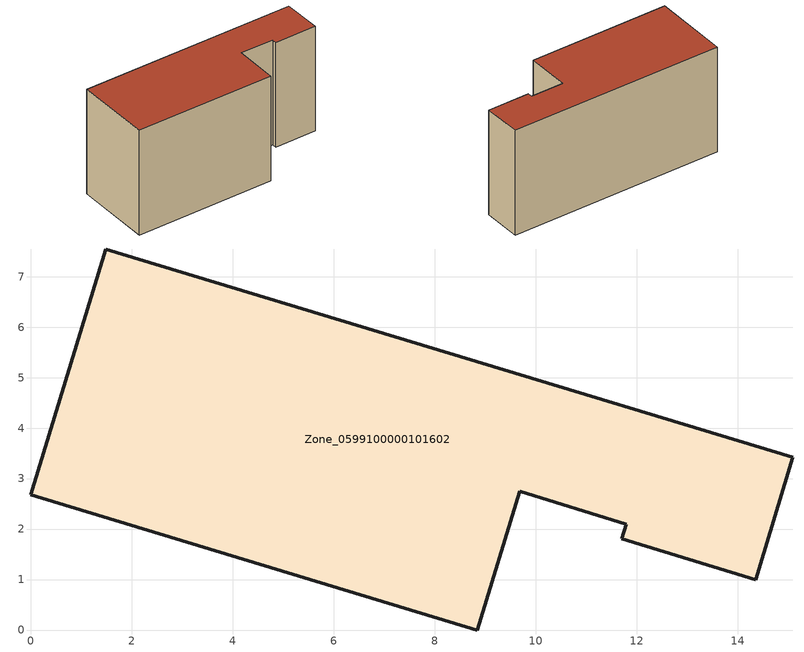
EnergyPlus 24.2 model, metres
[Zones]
Zone_0599100000101602
 floor ground (C_G): 15.09,3.42 14.36,1 11.71,1.81 11.8,2.1 9.69,2.75 8.84,0 0,2.68 1.48,7.55 z0
 wall outside (C_F): 1.48,7.55 0,2.68 8.84,0 9.69,2.75 11.8,2.1 11.71,1.81 14.36,1 15.09,3.42 1.48,7.55 z0:7.24
 roof outside (C_R): 15.09,3.42 1.48,7.55 0,2.68 8.84,0 9.69,2.75 11.8,2.1 11.71,1.81 14.36,1 z7.24
[BUILDING]
Pand.0599100000101602: North Axis=0; Terrain=City; Loads Convergence Tolerance Value=0.04; Temperature Convergence Tolerance Value=0.4; Solar Distribution=FullExterior; Maximum Number of Warmup Days=25; Minimum Number of Warmup Days=1
[Site:Location]
Rotterdam.The.Hague.AP_ZH_NLD Design_Conditions: Latitude=51.96; Longitude=4.45; Time Zone=1; Elevation=-4.5
[SITE:GROUNDTEMPERATURE:BUILDINGSURFACE]
18, 18, 18, 18, 18, 18, 18, 18, 18, 18, 18, 18
[MATERIAL] Thermal Absorptance=0.9; Solar Absorptance=0.7; Visible Absorptance=0.7
Name | Roughness | Thickness | Conductivity | Density | Specific Heat
G.TI.1975-1991 | MediumSmooth | 0.15 | 0.288461 | 540 | 1210
F.TI.1975-1991 | Rough | 0.3 | 0.230769 | 1920 | 840
R.TI.1975-1991 | MediumRough | 0.2 | 0.153846 | 1500 | 1000
[CONSTRUCTION]
C_G: G.TI.1975-1991
C_F: F.TI.1975-1991
C_R: R.TI.1975-1991
[ZONE]
Zone_0599100000101602: Type=1; Multiplier=1; Ceiling Height=Autocalculate; Volume=Autocalculate; Floor Area=autocalculate; Part of Total Floor Area=Yes
[ZONEINFILTRATION:DESIGNFLOWRATE]
Infil_Zone_0599100000101602: Zone or ZoneList or Space or SpaceList=Zone_0599100000101602; Schedule=AlwaysOn; Design Flow Rate Calculation Method=Flow/Area; Flow Rate per Floor Area=0.003; Constant Term Coefficient=1; Temperature Term Coefficient=0; Velocity Term Coefficient=0; Velocity Squared Term Coefficient=0
[HVACTEMPLATE:ZONE:IDEALLOADSAIRSYSTEM]
Zone_0599100000101602: Maximum Heating Supply Air Temperature=50; Minimum Cooling Supply Air Temperature=13; Maximum Heating Supply Air Humidity Ratio=0.0156; Minimum Cooling Supply Air Humidity Ratio=0.0077; Heating Limit=NoLimit; Cooling Limit=NoLimit; Dehumidification Control Type=ConstantSensibleHeatRatio; Cooling Sensible Heat Ratio=0.7; Dehumidification Setpoint=60; Humidification Control Type=None; Humidification Setpoint=30; Outdoor Air Method=None; Outdoor Air Flow Rate per Person=0.00944; Outdoor Air Flow Rate per Zone Floor Area=0; Outdoor Air Flow Rate per Zone=0; Demand Controlled Ventilation Type=None; Outdoor Air Economizer Type=NoEconomizer; Heat Recovery Type=None; Sensible Heat Recovery Effectiveness=0.7; Latent Heat Recovery Effectiveness=0.65
[ZONECONTROL:THERMOSTAT]
ThermostatControl_Zone_0599100000101602: Zone or ZoneList=Zone_0599100000101602; Control Type Schedule=DualSetpointControlType; Control 1=Thermostat_Zone_0599100000101602; Temperature Difference Between Cutout And Setpoint=0
[THERMOSTATSETPOINT:DUALSETPOINT]
Thermostat_Zone_0599100000101602: Heating Setpoint Temperature Schedule=HeatingSetpoint_Zone_0599100000101602; Cooling Setpoint Temperature Schedule=CoolingSetpoint_Zone_0599100000101602
[SCHEDULE:COMPACT]
HeatingSetpoint_Zone_0599100000101602: Through: 12/31, For: AllDays, Until: 24:00, 21
CoolingSetpoint_Zone_0599100000101602: Through: 12/31, For: AllDays, Until: 24:00, 24
DualSetpointControlType: Through: 12/31, For: AllDays, Until: 24:00, 4
AlwaysOn: Through: 12/31, For: AllDays, Until: 24:00, 1
